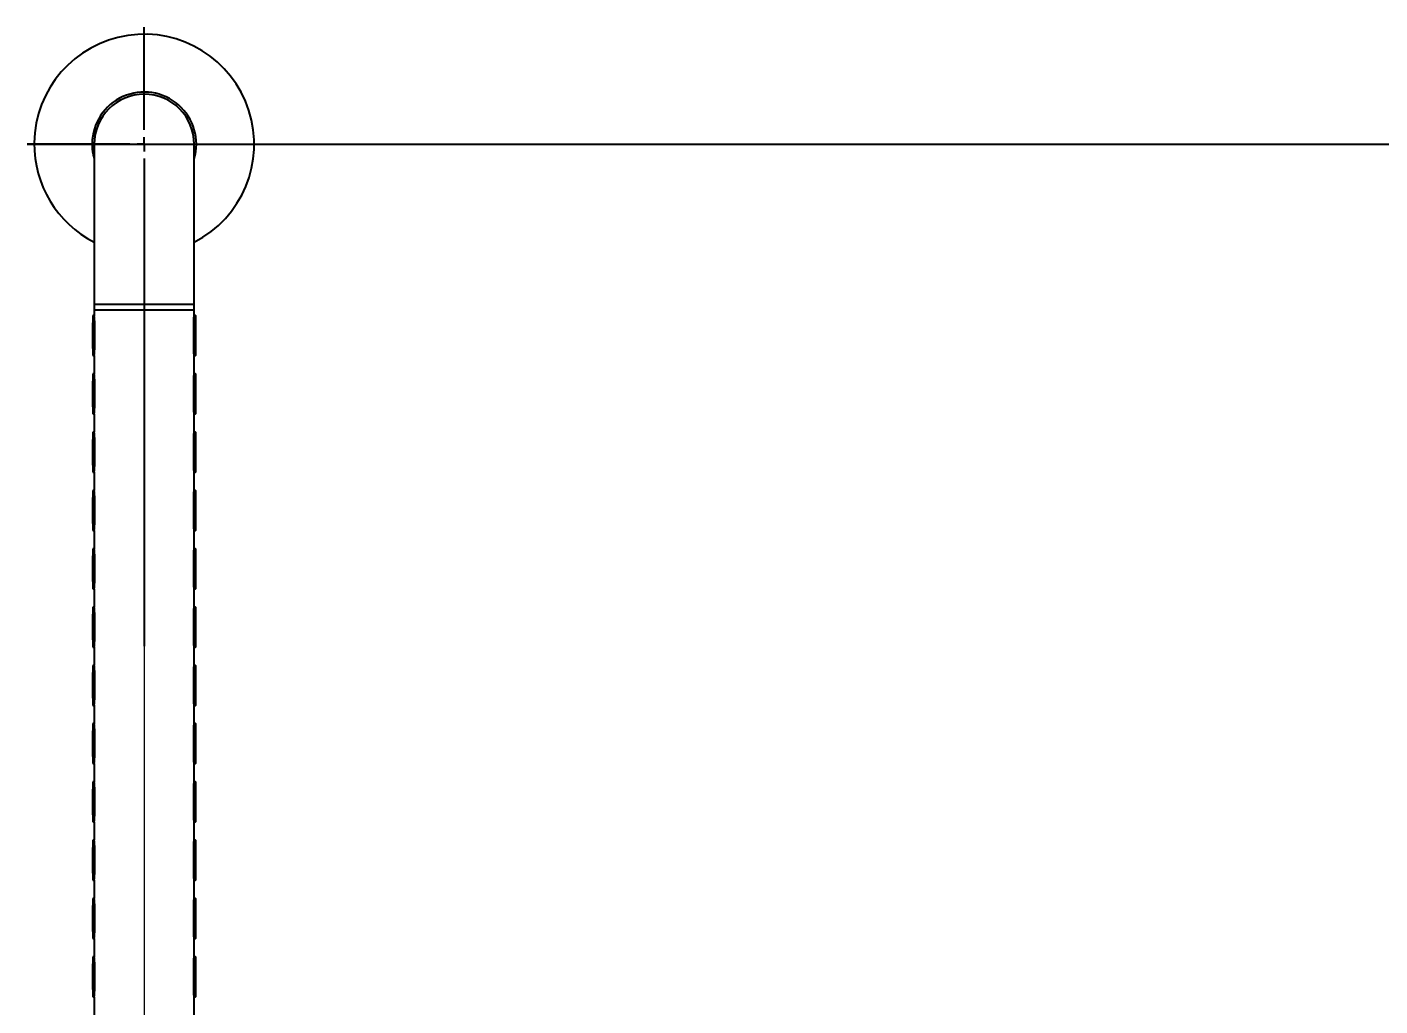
# Model space of a CAD drawing. Extents: x 3814 to 6583, y -1052 to 2311.
# Drawn here: x 4236.6 to 4707.2, y 491.3 to 831.8 of the extents above; entities that cross this region are included whole.
import ezdxf

# ---------------------------------------------------------------- set-up
doc = ezdxf.new("R2010")
doc.units = 0
doc.header["$LTSCALE"] = 20
doc.header["$MEASUREMENT"] = 0
doc.linetypes.add('CENTERX2', pattern=[20.32, 12.7, -2.54, 2.54, -2.54])
doc.layers.get('0').update_dxf_attribs({"linetype": 'CONTINUOUS'})
doc.layers.get('DEFPOINTS').update_dxf_attribs({"linetype": 'CONTINUOUS'})
doc.layers.add('10', color=7, linetype='CONTINUOUS')
doc.layers.add('3', color=3, linetype='CONTINUOUS')
doc.styles.get("Standard").update_dxf_attribs({"font": 'NanumGothic.ttf'})
doc.dimstyles.get("Standard").update_dxf_attribs({"dimtxt": 2.5, "dimasz": 2, "dimexe": 2, "dimexo": 1, "dimgap": 1.5, "dimtad": 1, "dimdec": 0, "dimlfac": 10, "dimrnd": 0.5, "dimzin": 0, "dimdsep": 46, "dimtxsty": 'Standard', "dimcen": 0, "dimclrt": 2, "dimadec": 0, "dimazin": 0, "dimtfac": 1, "dimtdec": 0, "dimtmove": 0, "dimatfit": 3, "dimfxl": 0, "dimtolj": 1, "dimtzin": 0, "dimarcsym": 0})

# ---------------------------------------------------------------- blocks, each defined once
blk = doc.blocks.new('SW_CENTERMARKSYMBOL_2')
at = {"layer": '10', "color": 0}
for p, q in [((0, 0.625), (0, 5.125)), ((-0.625, 0), (-5.125, 0)), ((0, 0), (-0.312, 0)), ((0, 0), (0, 0.312)), ((0, 0), (0, -0.312)), ((0, 0), (0.312, 0)), ((0.625, 0), (5.125, 0)), ((0, -0.625), (0, -21.953))]:
    blk.add_line(p, q, dxfattribs=at)
blk = doc.blocks.new('*D101')
at = {"layer": '3', "color": 3, "lineweight": -2}
for p, q in [((4236.63, 791.05), (5073.5, 791.05)), ((5063.5, 771.05), (5063.5, 363.6)), ((5063.5, -91.27), (5063.5, 316.38)), ((4291.34, -111.27), (5073.5, -111.27))]:
    blk.add_line(p, q, dxfattribs=at)
at = {"layer": '3', "color": 3}
for points in [[(5060.17, 771.05), (5066.83, 771.05), (5063.5, 791.05)], [(5060.17, -91.27), (5066.83, -91.27), (5063.5, -111.27)]]:
    blk.add_solid(points, dxfattribs=at)
at = {"layer": 'DEFPOINTS', "color": 0}
for p in [(4236.63, 791.05), (4291.34, -111.27), (5063.5, -111.27)]:
    blk.add_point(p, dxfattribs=at)
at = {"layer": '3', "color": 2, "insert": (5063.5, 339.99), "char_height": 25, "attachment_point": 5}
blk.add_mtext('\\A1;900', dxfattribs=at)

msp = doc.modelspace()

# ---------------------------------------------------------------- linework, layer by layer
at = {"color": 5, "linetype": 'Continuous', "lineweight": 25}
for p, q in [((4259.97977, 791.05019), (4259.97977, 766.20641)), ((4294.76102, 766.20641), (4294.76102, 791.05019)), ((4259.97977, 766.20641), (4259.97977, 735.4002)), ((4294.76102, 735.4002), (4294.76102, 766.20641)), ((4259.97977, 735.4002), (4259.97977, 733.41267)), ((4259.97977, 735.4002), (4276.57686, 735.4002)), ((4259.97977, 735.4002), (4294.76102, 735.4002)), ((4276.57686, 735.4002), (4294.76102, 735.4002)), ((4294.76102, 733.41267), (4294.76102, 735.4002)), ((4259.98417, 731.42519), (4259.48291, 731.42519)), ((4259.97977, 733.41267), (4259.97977, 731.39267)), ((4259.97977, 733.41267), (4294.761, 733.41267)), ((4259.97977, 733.41267), (4276.57686, 733.41267)), ((4276.57686, 733.41267), (4294.76102, 733.41267)), ((4295.25788, 731.42519), (4294.75661, 731.42519)), ((4294.76102, 731.39552), (4294.76102, 733.41267)), ((4259.47935, 719.99707), (4259.47935, 728.94082)), ((4260.1546, 719.99707), (4260.1546, 728.94082)), ((4294.57908, 719.99707), (4294.57908, 728.94082)), ((4295.25432, 719.99707), (4295.25432, 728.94082)), ((4295.26143, 728.94082), (4295.26143, 719.99707)), ((4259.48291, 717.51269), (4259.98417, 717.51269)), ((4259.97977, 717.54237), (4259.97977, 711.12013)), ((4294.75661, 717.51269), (4295.25788, 717.51269)), ((4294.76102, 711.12303), (4294.76102, 717.54521)), ((4259.98417, 711.1527), (4259.48291, 711.1527)), ((4295.25788, 711.1527), (4294.75661, 711.1527)), ((4259.47935, 699.72458), (4259.47935, 708.66827)), ((4260.1546, 699.72458), (4260.1546, 708.66827)), ((4294.57908, 699.72458), (4294.57908, 708.66827)), ((4295.25432, 699.72458), (4295.25432, 708.66827)), ((4295.26143, 708.66827), (4295.26143, 699.72458)), ((4259.48291, 697.24015), (4259.98417, 697.24015)), ((4259.97977, 697.26982), (4259.97977, 690.84764)), ((4294.75661, 697.24015), (4295.25788, 697.24015)), ((4294.76102, 690.85048), (4294.76102, 697.27266)), ((4259.47935, 679.45203), (4259.47935, 688.39578)), ((4259.98417, 690.88016), (4259.48291, 690.88016)), ((4260.1546, 679.45203), (4260.1546, 688.39578)), ((4294.57908, 679.45203), (4294.57908, 688.39578)), ((4295.25788, 690.88016), (4294.75661, 690.88016)), ((4295.25432, 679.45203), (4295.25432, 688.39578)), ((4295.26143, 688.39578), (4295.26143, 679.45203)), ((4259.48291, 676.96766), (4259.98417, 676.96766)), ((4259.97977, 676.99733), (4259.97977, 670.57515)), ((4294.75661, 676.96766), (4295.25788, 676.96766)), ((4294.76102, 670.57799), (4294.76102, 677.00018)), ((4259.98417, 670.60767), (4259.48291, 670.60767)), ((4295.25788, 670.60767), (4294.75661, 670.60767)), ((4259.47935, 659.17954), (4259.47935, 668.1233)), ((4260.1546, 659.17954), (4260.1546, 668.1233)), ((4294.57908, 659.17954), (4294.57908, 668.1233)), ((4295.25432, 659.17954), (4295.25432, 668.1233)), ((4295.26143, 668.1233), (4295.26143, 659.17954)), ((4259.48291, 656.69517), (4259.98417, 656.69517)), ((4259.97977, 656.72485), (4259.97977, 650.30266)), ((4294.75661, 656.69517), (4295.25788, 656.69517)), ((4294.76102, 650.30551), (4294.76102, 656.72769)), ((4259.98417, 650.33518), (4259.48291, 650.33518)), ((4295.25788, 650.33518), (4294.75661, 650.33518)), ((4259.47935, 638.90706), (4259.47935, 647.85081)), ((4260.1546, 638.90706), (4260.1546, 647.85081)), ((4294.57908, 638.90706), (4294.57908, 647.85081)), ((4295.25432, 638.90706), (4295.25432, 647.85081)), ((4295.26143, 647.85081), (4295.26143, 638.90706)), ((4259.48291, 636.42268), (4259.98417, 636.42268)), ((4259.97977, 636.45236), (4259.97977, 630.03018)), ((4294.75661, 636.42268), (4295.25788, 636.42268)), ((4294.76102, 630.03302), (4294.76102, 636.4552)), ((4259.47935, 618.63457), (4259.47935, 627.57832)), ((4259.98417, 630.06269), (4259.48291, 630.06269)), ((4260.1546, 618.63457), (4260.1546, 627.57832)), ((4294.57908, 618.63457), (4294.57908, 627.57832)), ((4295.25788, 630.06269), (4294.75661, 630.06269)), ((4295.25432, 618.63457), (4295.25432, 627.57832)), ((4295.26143, 627.57832), (4295.26143, 618.63457)), ((4259.48291, 616.1502), (4259.98417, 616.1502)), ((4259.97977, 616.17987), (4259.97977, 609.75763)), ((4294.75661, 616.1502), (4295.25788, 616.1502)), ((4294.76102, 609.76053), (4294.76102, 616.18271)), ((4259.47935, 598.36202), (4259.47935, 607.30577)), ((4259.98417, 609.79015), (4259.48291, 609.79015)), ((4260.1546, 598.36202), (4260.1546, 607.30577)), ((4294.57908, 598.36202), (4294.57908, 607.30577)), ((4295.25788, 609.79015), (4294.75661, 609.79015)), ((4295.25432, 598.36202), (4295.25432, 607.30577)), ((4295.26143, 607.30577), (4295.26143, 598.36202)), ((4259.48291, 595.87765), (4259.98417, 595.87765)), ((4259.97977, 595.90732), (4259.97977, 589.48514)), ((4294.75661, 595.87765), (4295.25788, 595.87765)), ((4294.76102, 589.48798), (4294.76102, 595.91017)), ((4259.98417, 589.51766), (4259.48291, 589.51766)), ((4295.25788, 589.51766), (4294.75661, 589.51766)), ((4259.47935, 578.08953), (4259.47935, 587.03329)), ((4260.1546, 578.08953), (4260.1546, 587.03329)), ((4294.57908, 578.08953), (4294.57908, 587.03329)), ((4295.25432, 578.08953), (4295.25432, 587.03329)), ((4295.26143, 587.03329), (4295.26143, 578.08953)), ((4259.48291, 575.60516), (4259.98417, 575.60516)), ((4259.97977, 575.63484), (4259.97977, 569.21265)), ((4294.75661, 575.60516), (4295.25788, 575.60516)), ((4294.76102, 569.2155), (4294.76102, 575.63768)), ((4259.47935, 557.81705), (4259.47935, 566.7608)), ((4259.98417, 569.24517), (4259.48291, 569.24517)), ((4260.1546, 557.81705), (4260.1546, 566.7608)), ((4294.57908, 557.81705), (4294.57908, 566.7608)), ((4295.25788, 569.24517), (4294.75661, 569.24517)), ((4295.25432, 557.81705), (4295.25432, 566.7608)), ((4295.26143, 566.7608), (4295.26143, 557.81705)), ((4259.48291, 555.33267), (4259.98417, 555.33267)), ((4259.97977, 555.36235), (4259.97977, 548.94017)), ((4294.75661, 555.33267), (4295.25788, 555.33267)), ((4294.76102, 548.94301), (4294.76102, 555.36519)), ((4259.47935, 537.54456), (4259.47935, 546.48831)), ((4259.98417, 548.97268), (4259.48291, 548.97268)), ((4260.1546, 537.54456), (4260.1546, 546.48831)), ((4294.57908, 537.54456), (4294.57908, 546.48831)), ((4295.25788, 548.97268), (4294.75661, 548.97268)), ((4295.25432, 537.54456), (4295.25432, 546.48831)), ((4295.26143, 546.48831), (4295.26143, 537.54456)), ((4259.48291, 535.06019), (4259.98417, 535.06019)), ((4259.97977, 535.08986), (4259.97977, 528.66768)), ((4294.75661, 535.06019), (4295.25788, 535.06019)), ((4294.76102, 528.67052), (4294.76102, 535.0927)), ((4259.98417, 528.7002), (4259.48291, 528.7002)), ((4295.25788, 528.7002), (4294.75661, 528.7002)), ((4259.47935, 517.27207), (4259.47935, 526.21582)), ((4260.1546, 517.27207), (4260.1546, 526.21582)), ((4294.57908, 517.27207), (4294.57908, 526.21582)), ((4295.25432, 517.27207), (4295.25432, 526.21582)), ((4295.26143, 526.21582), (4295.26143, 517.27207)), ((4259.48291, 514.7877), (4259.98417, 514.7877)), ((4259.97977, 514.81737), (4259.97977, 508.39513)), ((4294.75661, 514.7877), (4295.25788, 514.7877)), ((4294.76102, 508.39803), (4294.76102, 514.82022)), ((4259.98417, 508.42765), (4259.48291, 508.42765)), ((4295.25788, 508.42765), (4294.75661, 508.42765)), ((4259.47935, 496.99952), (4259.47935, 505.94328)), ((4260.1546, 496.99952), (4260.1546, 505.94328)), ((4294.57908, 496.99952), (4294.57908, 505.94328)), ((4295.25432, 496.99952), (4295.25432, 505.94328)), ((4295.26143, 505.94328), (4295.26143, 496.99952)), ((4259.48291, 494.51515), (4259.98417, 494.51515)), ((4259.97977, 494.54483), (4259.97977, 488.12264)), ((4294.75661, 494.51515), (4295.25788, 494.51515)), ((4294.76102, 488.12549), (4294.76102, 494.54767))]:
    msp.add_line(p, q, dxfattribs=at)
at = {"color": 5, "linetype": 'Continuous', "lineweight": 25, "flags": 128}
for points in [[(4295.25432, 728.94082), (4295.25459, 729.89155), (4295.25536, 730.69753), (4295.25651, 731.23606), (4295.25788, 731.42519), (4295.25923, 731.23606), (4295.26039, 730.69753), (4295.26116, 729.89155), (4295.26143, 728.94082)], [(4295.26143, 719.99707), (4295.26116, 719.04633), (4295.26039, 718.24036), (4295.25923, 717.70176), (4295.25788, 717.51269), (4295.25651, 717.70176), (4295.25536, 718.24036), (4295.25459, 719.04633), (4295.25432, 719.99707)], [(4295.25432, 708.66827), (4295.25459, 709.61901), (4295.25536, 710.42504), (4295.25651, 710.96358), (4295.25788, 711.1527), (4295.25923, 710.96358), (4295.26039, 710.42504), (4295.26116, 709.61901), (4295.26143, 708.66827)], [(4295.26143, 699.72458), (4295.26116, 698.77384), (4295.26039, 697.96781), (4295.25923, 697.42927), (4295.25788, 697.24015), (4295.25651, 697.42927), (4295.25536, 697.96781), (4295.25459, 698.77384), (4295.25432, 699.72458)], [(4295.25432, 688.39578), (4295.25459, 689.34652), (4295.25536, 690.15249), (4295.25651, 690.69109), (4295.25788, 690.88016), (4295.25923, 690.69109), (4295.26039, 690.15249), (4295.26116, 689.34652), (4295.26143, 688.39578)], [(4295.26143, 679.45203), (4295.26116, 678.5013), (4295.26039, 677.69533), (4295.25923, 677.15679), (4295.25788, 676.96766), (4295.25651, 677.15679), (4295.25536, 677.69533), (4295.25459, 678.5013), (4295.25432, 679.45203)], [(4295.25432, 668.1233), (4295.25459, 669.07403), (4295.25536, 669.88), (4295.25651, 670.41854), (4295.25788, 670.60767), (4295.25923, 670.41854), (4295.26039, 669.88), (4295.26116, 669.07403), (4295.26143, 668.1233)], [(4295.26143, 659.17954), (4295.26116, 658.22881), (4295.26039, 657.42284), (4295.25923, 656.8843), (4295.25788, 656.69517), (4295.25651, 656.8843), (4295.25536, 657.42284), (4295.25459, 658.22881), (4295.25432, 659.17954)], [(4295.25432, 647.85081), (4295.25459, 648.80154), (4295.25536, 649.60752), (4295.25651, 650.14605), (4295.25788, 650.33518), (4295.25923, 650.14605), (4295.26039, 649.60752), (4295.26116, 648.80154), (4295.26143, 647.85081)], [(4295.26143, 638.90706), (4295.26116, 637.95632), (4295.26039, 637.15035), (4295.25923, 636.61181), (4295.25788, 636.42268), (4295.25651, 636.61181), (4295.25536, 637.15035), (4295.25459, 637.95632), (4295.25432, 638.90706)], [(4295.25432, 627.57832), (4295.25459, 628.52906), (4295.25536, 629.33503), (4295.25651, 629.87357), (4295.25788, 630.06269), (4295.25923, 629.87357), (4295.26039, 629.33503), (4295.26116, 628.52906), (4295.26143, 627.57832)], [(4295.26143, 618.63457), (4295.26116, 617.68383), (4295.26039, 616.8778), (4295.25923, 616.33926), (4295.25788, 616.1502), (4295.25651, 616.33926), (4295.25536, 616.8778), (4295.25459, 617.68383), (4295.25432, 618.63457)], [(4295.25432, 607.30577), (4295.25459, 608.25651), (4295.25536, 609.06254), (4295.25651, 609.60108), (4295.25788, 609.79015), (4295.25923, 609.60108), (4295.26039, 609.06254), (4295.26116, 608.25651), (4295.26143, 607.30577)], [(4295.26143, 598.36202), (4295.26116, 597.41135), (4295.26039, 596.60531), (4295.25923, 596.06678), (4295.25788, 595.87765), (4295.25651, 596.06678), (4295.25536, 596.60531), (4295.25459, 597.41135), (4295.25432, 598.36202)], [(4295.25432, 587.03329), (4295.25459, 587.98402), (4295.25536, 588.78999), (4295.25651, 589.32859), (4295.25788, 589.51766), (4295.25923, 589.32859), (4295.26039, 588.78999), (4295.26116, 587.98402), (4295.26143, 587.03329)], [(4295.26143, 578.08953), (4295.26116, 577.1388), (4295.26039, 576.33283), (4295.25923, 575.79429), (4295.25788, 575.60516), (4295.25651, 575.79429), (4295.25536, 576.33283), (4295.25459, 577.1388), (4295.25432, 578.08953)], [(4295.25432, 566.7608), (4295.25459, 567.71153), (4295.25536, 568.5175), (4295.25651, 569.05604), (4295.25788, 569.24517), (4295.25923, 569.05604), (4295.26039, 568.5175), (4295.26116, 567.71153), (4295.26143, 566.7608)], [(4295.26143, 557.81705), (4295.26116, 556.86631), (4295.26039, 556.06034), (4295.25923, 555.5218), (4295.25788, 555.33267), (4295.25651, 555.5218), (4295.25536, 556.06034), (4295.25459, 556.86631), (4295.25432, 557.81705)], [(4295.25432, 546.48831), (4295.25459, 547.43905), (4295.25536, 548.24502), (4295.25651, 548.78356), (4295.25788, 548.97268), (4295.25923, 548.78356), (4295.26039, 548.24502), (4295.26116, 547.43905), (4295.26143, 546.48831)], [(4295.26143, 537.54456), (4295.26116, 536.59382), (4295.26039, 535.78785), (4295.25923, 535.24931), (4295.25788, 535.06019), (4295.25651, 535.24931), (4295.25536, 535.78785), (4295.25459, 536.59382), (4295.25432, 537.54456)], [(4295.25432, 526.21582), (4295.25459, 527.16656), (4295.25536, 527.97253), (4295.25651, 528.51107), (4295.25788, 528.7002), (4295.25923, 528.51107), (4295.26039, 527.97253), (4295.26116, 527.16656), (4295.26143, 526.21582)], [(4295.26143, 517.27207), (4295.26116, 516.32134), (4295.26039, 515.5153), (4295.25923, 514.97677), (4295.25788, 514.7877), (4295.25651, 514.97677), (4295.25536, 515.5153), (4295.25459, 516.32134), (4295.25432, 517.27207)], [(4295.25432, 505.94328), (4295.25459, 506.89401), (4295.25536, 507.70004), (4295.25651, 508.23858), (4295.25788, 508.42765), (4295.25923, 508.23858), (4295.26039, 507.70004), (4295.26116, 506.89401), (4295.26143, 505.94328)], [(4295.26143, 496.99952), (4295.26116, 496.04885), (4295.26039, 495.24282), (4295.25923, 494.70428), (4295.25788, 494.51515), (4295.25651, 494.70428), (4295.25536, 495.24282), (4295.25459, 496.04885), (4295.25432, 496.99952)]]:
    msp.add_lwpolyline(points, dxfattribs=at)
at = {"color": 5, "linetype": 'Continuous', "lineweight": 25}
for centre, radius, start, end in [((4277.37039, 791.05017), 38.25937, 297.0356918, 179.3323809), ((4277.37039, 791.05017), 18.13594, 343.5170299, 179.3323809), ((4277.37039, 791.05017), 17.39062, 90, 180), ((4277.37039, 791.05017), 17.39063, 0, 90), ((4277.37039, 791.05017), 38.25937, 179.3323809, 242.9643082), ((4277.37039, 791.05017), 18.13594, 179.3323809, 196.4829701), ((4693.46465, 729.56089), 433.98574, 179.7538703, 180.0818636), ((4693.44044, 719.37696), 433.96153, 179.9181273, 180.2461388), ((4693.48369, 709.28836), 434.00477, 179.7538756, 180.0818623), ((4693.48369, 699.10449), 434.00477, 179.9181377, 180.2461244), ((4693.44044, 689.01589), 433.96153, 179.7538612, 180.0818727), ((4693.46465, 678.83196), 433.98574, 179.9181364, 180.2461297), ((4693.46465, 668.74337), 433.98574, 179.7538703, 180.0818636), ((4693.46465, 658.55947), 433.98574, 179.9181364, 180.2461297), ((4693.46465, 648.47088), 433.98574, 179.7538703, 180.0818636), ((4693.46465, 638.28698), 433.98574, 179.9181364, 180.2461297), ((4693.46465, 628.1984), 433.98574, 179.7538703, 180.0818636), ((4693.42523, 618.01444), 433.94632, 179.9181215, 180.2461446), ((4693.42523, 607.9259), 433.94632, 179.7538554, 180.0818785), ((4693.47677, 597.74196), 433.99786, 179.918141, 180.2461251), ((4693.44044, 587.6534), 433.96153, 179.7538612, 180.0818727), ((4693.46465, 577.46946), 433.98574, 179.9181364, 180.2461297), ((4693.46465, 567.38087), 433.98574, 179.7538703, 180.0818636), ((4693.46465, 557.19697), 433.98574, 179.9181364, 180.2461297), ((4693.46465, 547.10838), 433.98574, 179.7538703, 180.0818636), ((4693.46465, 536.92448), 433.98574, 179.9181364, 180.2461297), ((4693.46465, 526.8359), 433.98574, 179.7538703, 180.0818636), ((4693.42523, 516.65194), 433.94632, 179.9181215, 180.2461446), ((4693.42523, 506.56341), 433.94632, 179.7538554, 180.0818785), ((4693.47677, 496.37947), 433.99786, 179.918141, 180.2461251)]:
    msp.add_arc(centre, radius, start, end, dxfattribs=at)
for points, knots in [([(4260.1546, 728.94082), (4260.15063, 729.21844), (4260.14268, 729.77359), (4260.08695, 730.51631), (4260.0267, 731.0739), (4259.98364, 731.3918), (4259.98415, 731.39243), (4259.98435, 731.39267)], [0, 0, 0, 0, 0.214723359, 0.429383798, 0.645437104, 0.862409117, 1, 1, 1, 1]), ([(4294.57908, 728.94082), (4294.58313, 729.21845), (4294.59124, 729.77363), (4294.64814, 730.51611), (4294.71032, 731.07465), (4294.75593, 731.39654), (4294.75657, 731.39582), (4294.75684, 731.39552)], [0, 0, 0, 0, 0.211986602, 0.423911115, 0.637210737, 0.851417255, 1, 1, 1, 1]), ([(4259.98395, 717.54237), (4259.98275, 717.53468), (4259.97758, 717.50169), (4260.00865, 717.7259), (4260.06481, 718.19518), (4260.12474, 718.88815), (4260.15222, 719.52729), (4260.15412, 719.90172), (4260.1546, 719.99707)], [0, 0, 0, 0, 0.064920997, 0.2786503171, 0.4931323754, 0.709517229, 0.9260344136, 1, 1, 1, 1]), ([(4294.75644, 717.54521), (4294.75766, 717.53552), (4294.76224, 717.49921), (4294.72918, 717.72465), (4294.67083, 718.19552), (4294.60955, 718.88806), (4294.58149, 719.5273), (4294.57957, 719.90173), (4294.57908, 719.99707)], [0, 0, 0, 0, 0.076828066, 0.287835811, 0.499586626, 0.713216182, 0.926976295, 1, 1, 1, 1]), ([(4260.1546, 708.66827), (4260.15062, 708.94589), (4260.14268, 709.50105), (4260.08695, 710.24381), (4260.0267, 710.8014), (4259.98364, 711.11934), (4259.98415, 711.11991), (4259.98435, 711.12013)], [0, 0, 0, 0, 0.214720667, 0.429391828, 0.645442425, 0.862411717, 1, 1, 1, 1]), ([(4294.57908, 708.66827), (4294.58313, 708.9459), (4294.59124, 709.5011), (4294.64814, 710.24361), (4294.71032, 710.80216), (4294.75593, 711.12406), (4294.75657, 711.12333), (4294.75684, 711.12303)], [0, 0, 0, 0, 0.211983795, 0.423918743, 0.63721554, 0.851419223, 1, 1, 1, 1]), ([(4259.98395, 697.26982), (4259.98275, 697.26216), (4259.97758, 697.22926), (4260.00865, 697.45339), (4260.06481, 697.9227), (4260.12474, 698.61566), (4260.15222, 699.2548), (4260.15412, 699.62924), (4260.1546, 699.72458)], [0, 0, 0, 0, 0.0649201772, 0.2786496847, 0.4931319311, 0.7095169744, 0.9260343488, 1, 1, 1, 1]), ([(4294.75644, 697.27266), (4294.75766, 697.263), (4294.76224, 697.22677), (4294.72918, 697.45215), (4294.67083, 697.92303), (4294.60955, 698.61557), (4294.58149, 699.25481), (4294.57957, 699.62924), (4294.57908, 699.72458)], [0, 0, 0, 0, 0.076827267, 0.287835195, 0.499586193, 0.713215933, 0.926976231, 1, 1, 1, 1]), ([(4260.1546, 688.39578), (4260.15062, 688.6734), (4260.14268, 689.22856), (4260.08696, 689.97133), (4260.0267, 690.52883), (4259.98364, 690.84686), (4259.98415, 690.84742), (4259.98435, 690.84764)], [0, 0, 0, 0, 0.2147215986, 0.4293936902, 0.6454349973, 0.8624111205, 1, 1, 1, 1]), ([(4294.57908, 688.39578), (4294.58313, 688.67341), (4294.59124, 689.22861), (4294.64814, 689.97113), (4294.71032, 690.52959), (4294.75593, 690.8516), (4294.75657, 690.85081), (4294.75684, 690.85048)], [0, 0, 0, 0, 0.211984886, 0.423920925, 0.637208723, 0.851419323, 1, 1, 1, 1]), ([(4259.98395, 676.99733), (4259.98275, 676.98967), (4259.97758, 676.95678), (4260.00865, 677.18082), (4260.06481, 677.65016), (4260.12473, 678.34315), (4260.15222, 678.98227), (4260.15412, 679.35669), (4260.1546, 679.45203)], [0, 0, 0, 0, 0.064920598, 0.278647287, 0.493130922, 0.709529787, 0.92603387, 1, 1, 1, 1]), ([(4294.75644, 677.00018), (4294.75766, 676.99051), (4294.76224, 676.95429), (4294.72918, 677.17958), (4294.67083, 677.6505), (4294.60955, 678.34306), (4294.58149, 678.98228), (4294.57957, 679.35669), (4294.57908, 679.45203)], [0, 0, 0, 0, 0.076827759, 0.287832886, 0.499585238, 0.713228606, 0.926975764, 1, 1, 1, 1]), ([(4260.1546, 668.1233), (4260.15062, 668.40091), (4260.14268, 668.95607), (4260.08696, 669.69884), (4260.0267, 670.25637), (4259.98364, 670.57428), (4259.98415, 670.57491), (4259.98435, 670.57515)], [0, 0, 0, 0, 0.214722675, 0.429395843, 0.645438234, 0.862409555, 1, 1, 1, 1]), ([(4294.57908, 668.1233), (4294.58313, 668.40093), (4294.59124, 668.95612), (4294.64814, 669.69864), (4294.71032, 670.25712), (4294.75593, 670.57902), (4294.75657, 670.57829), (4294.75684, 670.57799)], [0, 0, 0, 0, 0.211985936, 0.423923023, 0.637211877, 0.851417723, 1, 1, 1, 1]), ([(4259.98395, 656.72485), (4259.98275, 656.71718), (4259.97758, 656.68429), (4260.00865, 656.90833), (4260.06481, 657.37767), (4260.12473, 658.07066), (4260.15222, 658.70978), (4260.15412, 659.0842), (4260.1546, 659.17954)], [0, 0, 0, 0, 0.064920598, 0.278647287, 0.493130922, 0.709529787, 0.92603387, 1, 1, 1, 1]), ([(4294.75644, 656.72769), (4294.75766, 656.71802), (4294.76224, 656.6818), (4294.72918, 656.90709), (4294.67083, 657.37801), (4294.60955, 658.07057), (4294.58149, 658.70979), (4294.57957, 659.0842), (4294.57908, 659.17954)], [0, 0, 0, 0, 0.076827759, 0.287832886, 0.499585238, 0.713228606, 0.926975764, 1, 1, 1, 1]), ([(4260.1546, 647.85081), (4260.15063, 648.12842), (4260.14268, 648.68357), (4260.08695, 649.4263), (4260.0267, 649.98389), (4259.98364, 650.30179), (4259.98415, 650.30242), (4259.98435, 650.30266)], [0, 0, 0, 0, 0.214723359, 0.429383798, 0.645437104, 0.862409117, 1, 1, 1, 1]), ([(4294.57908, 647.85081), (4294.58313, 648.12844), (4294.59124, 648.68362), (4294.64814, 649.4261), (4294.71032, 649.98464), (4294.75593, 650.30653), (4294.75657, 650.3058), (4294.75684, 650.30551)], [0, 0, 0, 0, 0.211986602, 0.423911115, 0.637210737, 0.851417255, 1, 1, 1, 1]), ([(4259.98395, 636.45236), (4259.98275, 636.44469), (4259.97758, 636.4118), (4260.00865, 636.63584), (4260.06481, 637.10518), (4260.12474, 637.79814), (4260.15222, 638.43728), (4260.15412, 638.81171), (4260.1546, 638.90706)], [0, 0, 0, 0, 0.06492045, 0.278646653, 0.493129801, 0.709515753, 0.926034038, 1, 1, 1, 1]), ([(4294.75644, 636.4552), (4294.75766, 636.44553), (4294.76224, 636.40931), (4294.72918, 636.6346), (4294.67083, 637.10552), (4294.60955, 637.79804), (4294.58149, 638.43729), (4294.57957, 638.81171), (4294.57908, 638.90706)], [0, 0, 0, 0, 0.076827586, 0.28783224, 0.499584116, 0.713214743, 0.926975928, 1, 1, 1, 1]), ([(4260.1546, 627.57832), (4260.15063, 627.85594), (4260.14268, 628.41109), (4260.08695, 629.15381), (4260.0267, 629.7114), (4259.98364, 630.0293), (4259.98415, 630.02993), (4259.98435, 630.03018)], [0, 0, 0, 0, 0.214723359, 0.429383798, 0.645437104, 0.862409117, 1, 1, 1, 1]), ([(4294.57908, 627.57832), (4294.58313, 627.85595), (4294.59124, 628.41114), (4294.64814, 629.15361), (4294.71032, 629.71215), (4294.75593, 630.03405), (4294.75657, 630.03332), (4294.75684, 630.03302)], [0, 0, 0, 0, 0.211986602, 0.423911115, 0.637210737, 0.851417255, 1, 1, 1, 1]), ([(4259.98395, 616.17987), (4259.98275, 616.17218), (4259.97758, 616.13919), (4260.00865, 616.3634), (4260.06481, 616.83268), (4260.12474, 617.52565), (4260.15222, 618.16479), (4260.15412, 618.53923), (4260.1546, 618.63457)], [0, 0, 0, 0, 0.064920997, 0.2786503171, 0.4931323754, 0.709517229, 0.9260344136, 1, 1, 1, 1]), ([(4294.75644, 616.18271), (4294.75766, 616.17302), (4294.76224, 616.13671), (4294.72918, 616.36215), (4294.67083, 616.83302), (4294.60955, 617.52556), (4294.58149, 618.1648), (4294.57957, 618.53923), (4294.57908, 618.63457)], [0, 0, 0, 0, 0.076828066, 0.287835811, 0.499586626, 0.713216182, 0.926976295, 1, 1, 1, 1]), ([(4260.1546, 607.30577), (4260.15062, 607.58339), (4260.14268, 608.13855), (4260.08695, 608.88132), (4260.0267, 609.4389), (4259.98364, 609.75684), (4259.98415, 609.75741), (4259.98435, 609.75763)], [0, 0, 0, 0, 0.214720667, 0.429391828, 0.645442425, 0.862411717, 1, 1, 1, 1]), ([(4294.57908, 607.30577), (4294.58313, 607.5834), (4294.59124, 608.1386), (4294.64814, 608.88112), (4294.71032, 609.43966), (4294.75593, 609.76156), (4294.75657, 609.76083), (4294.75684, 609.76053)], [0, 0, 0, 0, 0.211983795, 0.423918743, 0.63721554, 0.851419223, 1, 1, 1, 1]), ([(4259.98395, 595.90732), (4259.98275, 595.89966), (4259.97758, 595.86676), (4260.00865, 596.09089), (4260.06481, 596.5602), (4260.12474, 597.25316), (4260.15222, 597.89228), (4260.15412, 598.2667), (4260.1546, 598.36202)], [0, 0, 0, 0, 0.06492117, 0.278653946, 0.493139473, 0.709527826, 0.926048511, 1, 1, 1, 1]), ([(4294.75644, 595.91017), (4294.75766, 595.9005), (4294.76224, 595.86427), (4294.72918, 596.08965), (4294.67083, 596.56054), (4294.60955, 597.25307), (4294.58149, 597.89229), (4294.57957, 598.2667), (4294.57908, 598.36202)], [0, 0, 0, 0, 0.076828428, 0.287839541, 0.499593736, 0.713226702, 0.926990228, 1, 1, 1, 1]), ([(4260.1546, 587.03329), (4260.15062, 587.3109), (4260.14268, 587.86606), (4260.08696, 588.60883), (4260.0267, 589.16636), (4259.98364, 589.48427), (4259.98415, 589.4849), (4259.98435, 589.48514)], [0, 0, 0, 0, 0.214722675, 0.429395843, 0.645438234, 0.862409555, 1, 1, 1, 1]), ([(4294.57908, 587.03329), (4294.58313, 587.31092), (4294.59124, 587.86611), (4294.64814, 588.60863), (4294.71032, 589.16711), (4294.75593, 589.48901), (4294.75657, 589.48828), (4294.75684, 589.48798)], [0, 0, 0, 0, 0.211985936, 0.423923023, 0.637211877, 0.851417723, 1, 1, 1, 1]), ([(4259.98395, 575.63484), (4259.98275, 575.62717), (4259.97758, 575.59428), (4260.00865, 575.81832), (4260.06481, 576.28766), (4260.12473, 576.98065), (4260.15222, 577.61977), (4260.15412, 577.99419), (4260.1546, 578.08953)], [0, 0, 0, 0, 0.064920598, 0.278647287, 0.493130922, 0.709529787, 0.92603387, 1, 1, 1, 1]), ([(4294.75644, 575.63768), (4294.75766, 575.62801), (4294.76224, 575.59179), (4294.72918, 575.81708), (4294.67083, 576.288), (4294.60955, 576.98056), (4294.58149, 577.61978), (4294.57957, 577.99419), (4294.57908, 578.08953)], [0, 0, 0, 0, 0.076827759, 0.287832886, 0.499585238, 0.713228606, 0.926975764, 1, 1, 1, 1]), ([(4260.1546, 566.7608), (4260.15062, 567.03841), (4260.14268, 567.59357), (4260.08696, 568.33634), (4260.0267, 568.89387), (4259.98364, 569.21178), (4259.98415, 569.21241), (4259.98435, 569.21265)], [0, 0, 0, 0, 0.214722675, 0.429395843, 0.645438234, 0.862409555, 1, 1, 1, 1]), ([(4294.57908, 566.7608), (4294.58313, 567.03843), (4294.59124, 567.59362), (4294.64814, 568.33614), (4294.71032, 568.89462), (4294.75593, 569.21653), (4294.75657, 569.2158), (4294.75684, 569.2155)], [0, 0, 0, 0, 0.211985936, 0.423923023, 0.637211877, 0.851417723, 1, 1, 1, 1]), ([(4259.98395, 555.36235), (4259.98275, 555.35468), (4259.97758, 555.32179), (4260.00865, 555.54584), (4260.06481, 556.01517), (4260.12473, 556.70816), (4260.15222, 557.34729), (4260.15412, 557.7217), (4260.1546, 557.81705)], [0, 0, 0, 0, 0.064920598, 0.278647287, 0.493130922, 0.709529787, 0.92603387, 1, 1, 1, 1]), ([(4294.75644, 555.36519), (4294.75766, 555.35552), (4294.76224, 555.3193), (4294.72918, 555.5446), (4294.67083, 556.01551), (4294.60955, 556.70807), (4294.58149, 557.34729), (4294.57957, 557.7217), (4294.57908, 557.81705)], [0, 0, 0, 0, 0.076827759, 0.287832886, 0.499585238, 0.713228606, 0.926975764, 1, 1, 1, 1]), ([(4260.1546, 546.48831), (4260.15063, 546.76593), (4260.14268, 547.32108), (4260.08695, 548.0638), (4260.0267, 548.62139), (4259.98364, 548.93929), (4259.98415, 548.93992), (4259.98435, 548.94017)], [0, 0, 0, 0, 0.214723359, 0.429383798, 0.645437104, 0.862409117, 1, 1, 1, 1]), ([(4294.57908, 546.48831), (4294.58313, 546.76594), (4294.59124, 547.32113), (4294.64814, 548.0636), (4294.71032, 548.62214), (4294.75593, 548.94404), (4294.75657, 548.94331), (4294.75684, 548.94301)], [0, 0, 0, 0, 0.211986602, 0.423911115, 0.637210737, 0.851417255, 1, 1, 1, 1]), ([(4259.98395, 535.08986), (4259.98275, 535.0822), (4259.97758, 535.0493), (4260.00865, 535.27335), (4260.06481, 535.74268), (4260.12474, 536.43564), (4260.15222, 537.07478), (4260.15412, 537.44922), (4260.1546, 537.54456)], [0, 0, 0, 0, 0.06492045, 0.278646653, 0.493129801, 0.709515753, 0.926034038, 1, 1, 1, 1]), ([(4294.75644, 535.0927), (4294.75766, 535.08303), (4294.76224, 535.04681), (4294.72918, 535.27211), (4294.67083, 535.74302), (4294.60955, 536.43554), (4294.58149, 537.07479), (4294.57957, 537.44922), (4294.57908, 537.54456)], [0, 0, 0, 0, 0.076827586, 0.28783224, 0.499584116, 0.713214743, 0.926975928, 1, 1, 1, 1]), ([(4260.1546, 526.21582), (4260.15063, 526.49344), (4260.14268, 527.04859), (4260.08695, 527.79131), (4260.0267, 528.3489), (4259.98364, 528.6668), (4259.98415, 528.66743), (4259.98435, 528.66768)], [0, 0, 0, 0, 0.214723359, 0.429383798, 0.645437104, 0.862409117, 1, 1, 1, 1]), ([(4294.57908, 526.21582), (4294.58313, 526.49346), (4294.59124, 527.04864), (4294.64814, 527.79111), (4294.71032, 528.34965), (4294.75593, 528.67155), (4294.75657, 528.67082), (4294.75684, 528.67052)], [0, 0, 0, 0, 0.211986602, 0.423911115, 0.637210737, 0.851417255, 1, 1, 1, 1]), ([(4259.98395, 514.81737), (4259.98275, 514.80969), (4259.97758, 514.77669), (4260.00865, 515.0009), (4260.06481, 515.47018), (4260.12474, 516.16315), (4260.15222, 516.80229), (4260.15412, 517.17673), (4260.1546, 517.27207)], [0, 0, 0, 0, 0.064920997, 0.2786503171, 0.4931323754, 0.709517229, 0.9260344136, 1, 1, 1, 1]), ([(4294.75644, 514.82022), (4294.75766, 514.81052), (4294.76224, 514.77421), (4294.72918, 514.99966), (4294.67083, 515.47052), (4294.60955, 516.16306), (4294.58149, 516.8023), (4294.57957, 517.17673), (4294.57908, 517.27207)], [0, 0, 0, 0, 0.076828066, 0.287835811, 0.499586626, 0.713216182, 0.926976295, 1, 1, 1, 1]), ([(4260.1546, 505.94328), (4260.15062, 506.22089), (4260.14268, 506.77605), (4260.08695, 507.51882), (4260.0267, 508.07641), (4259.98364, 508.39434), (4259.98415, 508.39491), (4259.98435, 508.39513)], [0, 0, 0, 0, 0.214720667, 0.429391828, 0.645442425, 0.862411717, 1, 1, 1, 1]), ([(4294.57908, 505.94328), (4294.58313, 506.22091), (4294.59124, 506.7761), (4294.64814, 507.51862), (4294.71032, 508.07716), (4294.75593, 508.39906), (4294.75657, 508.39833), (4294.75684, 508.39803)], [0, 0, 0, 0, 0.211983795, 0.423918743, 0.63721554, 0.851419223, 1, 1, 1, 1]), ([(4259.98395, 494.54483), (4259.98275, 494.53716), (4259.97758, 494.50426), (4260.00865, 494.72839), (4260.06481, 495.1977), (4260.12474, 495.89066), (4260.15222, 496.52979), (4260.15412, 496.9042), (4260.1546, 496.99952)], [0, 0, 0, 0, 0.06492117, 0.278653946, 0.493139473, 0.709527826, 0.926048511, 1, 1, 1, 1]), ([(4294.75644, 494.54767), (4294.75766, 494.538), (4294.76224, 494.50177), (4294.72918, 494.72715), (4294.67083, 495.19804), (4294.60955, 495.89057), (4294.58149, 496.52979), (4294.57957, 496.9042), (4294.57908, 496.99952)], [0, 0, 0, 0, 0.076828428, 0.287839541, 0.499593736, 0.713226702, 0.926990228, 1, 1, 1, 1])]:
    msp.add_open_spline(points, degree=3, knots=knots, dxfattribs=at)
at = {"layer": '10', "color": 1, "linetype": 'CENTERX2', "lineweight": 18}
msp.add_line((4277.37039, 634.53685), (4277.37039, -87.79841), dxfattribs=at)

# ---------------------------------------------------------------- block references
at = {"layer": '10', "color": 1, "xscale": 7.950000000000728, "yscale": 7.950000000000728, "zscale": 7.950000000000728}
msp.add_blockref('SW_CENTERMARKSYMBOL_2', (4277.37039, 791.05017), dxfattribs=at)

# ---------------------------------------------------------------- dimensions: what is measured, and where the dimension line sits
at = {"layer": '3'}
dim = msp.add_linear_dim(base=(5063.5, -111.27483), p1=(4236.62664, 791.05017), p2=(4291.34252, -111.27483), angle=90, text='900', dimstyle='Standard', override={"dimtxt": 25, "dimasz": 20, "dimexe": 10, "dimexo": 0, "dimgap": 10, "dimtih": 1, "dimtoh": 1, "dimdec": 4, "dimlfac": 1, "dimzin": 8, "dimclrd": 3, "dimclre": 3, "dimtdec": 4, "dimarcsym": 1}, dxfattribs=at)
dim.commit()
dim.dimension.update_dxf_attribs({"geometry": '*D101', "text_midpoint": (5063.5, 339.99025), "dimtype": 160})

doc.saveas('drawing.dxf')
